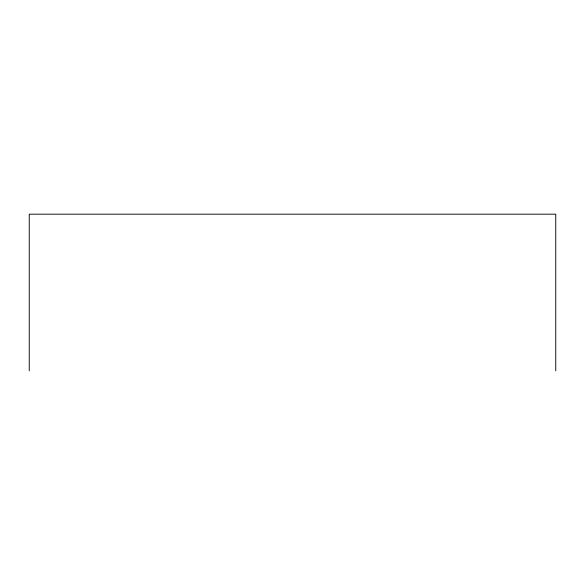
<?xml version="1.0" encoding="UTF-8"?>
<svg xmlns="http://www.w3.org/2000/svg" width="585" height="585" viewBox="0 0 585 585"><rect width="100%" height="100%" fill="white"/><g stroke="black" fill="none" stroke-linecap="round" stroke-linejoin="round"><path stroke-width="0.88" d="M555.75 370.817L555.75 214.183L29.25 214.183L29.25 370.817"/></g></svg>
